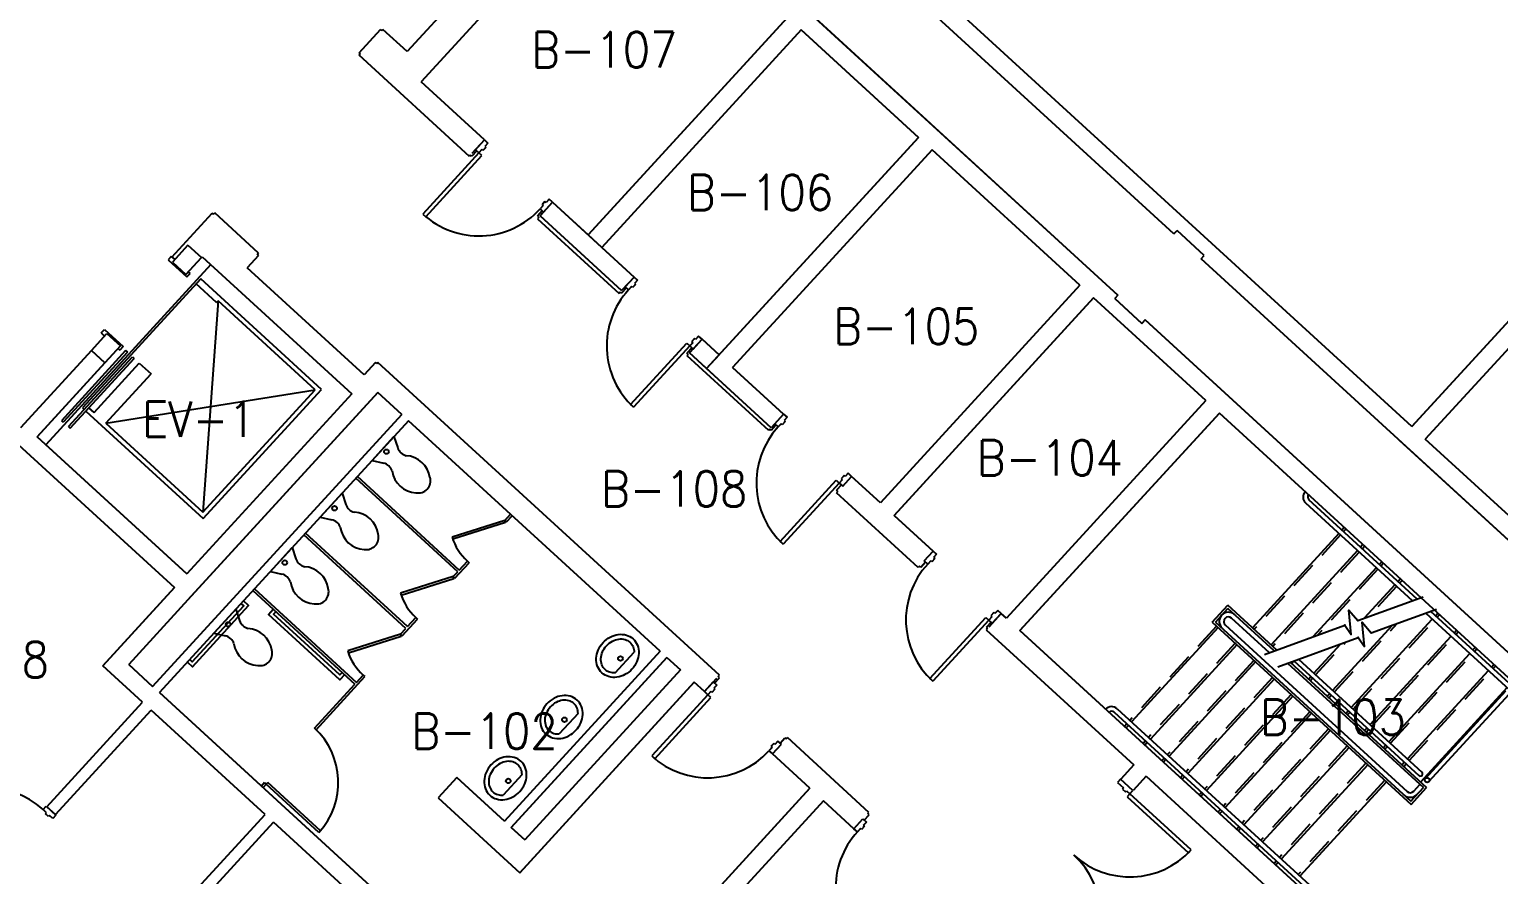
# Model space of a CAD drawing. Header units: inches. Extents: x -2 to 15026, y -1056 to 7065.
# Drawn here: x 2011 to 2648, y 1132 to 1499 of the extents above; entities that cross this region are included whole.
import ezdxf
from ezdxf.enums import TextEntityAlignment as Align

# ---------------------------------------------------------------- set-up
doc = ezdxf.new("R2010")
doc.units = ezdxf.units.IN
doc.header["$LTSCALE"] = 48
doc.header["$MEASUREMENT"] = 0
doc.linetypes.add('HIDDEN', pattern=[0.375, 0.25, -0.125])
doc.layers.get('0').update_dxf_attribs({"linetype": 'CONTINUOUS'})
for name, color, linetype in [('A-DOOR', 5, 'CONTINUOUS'), ('A-FLOR-STRS', 4, 'CONTINUOUS'), ('A-FURN', 6, 'CONTINUOUS'), ('A-WALL', 7, 'CONTINUOUS'), ('SP-RMNO', 7, 'CONTINUOUS'), ('SP-ROOM', 7, 'CONTINUOUS'), ('SP-ROOMF', 7, 'CONTINUOUS')]:
    doc.layers.add(name, color=color, linetype=linetype)
doc.styles.add('ROMANS', font='ROMANS', dxfattribs={"width": 0.78})

# ---------------------------------------------------------------- blocks, each defined once
blk = doc.blocks.new('BRKSYM0')
at = {"layer": 'A-FLOR-STRS', "color": 3, "linetype": 'Continuous'}
blk.add_lwpolyline([(0, 0), (0.04825, -0.192625), (0.16275, 0.235), (0.247125, 0)], dxfattribs=at)
for p in [(0, 0), (0.247125, 0)]:
    blk.add_point(p, dxfattribs=at)
blk = doc.blocks.new('BRKSYM1')
at = {"layer": 'A-FLOR-STRS', "color": 3, "linetype": 'Continuous'}
blk.add_lwpolyline([(0, 0), (0.04825, -0.192625), (0.16275, 0.235), (0.247125, 0)], dxfattribs=at)
for p in [(0, 0), (0.247125, 0)]:
    blk.add_point(p, dxfattribs=at)
blk = doc.blocks.new('FMGRM1')
at = {"style": 'ROMANS', "width": 0.9}
for tag, p in [('DATA1', (0, -0.2836)), ('DATA2', (0, -0.443)), ('DATA3', (0, -0.6024)), ('DATA4', (0, -0.7618)), ('DATA5', (0, -0.9213))]:
    blk.add_attdef(tag, text='', height=0.1172, dxfattribs=at).set_placement(p, align=Align.CENTER)
at = {"layer": 'SP-RMNO', "style": 'ROMANS', "width": 0.9}
blk.add_attdef('RMNUMB', text='', height=0.16, dxfattribs=at).set_placement((0, 0), align=Align.MIDDLE)

msp = doc.modelspace()

# ---------------------------------------------------------------- linework, layer by layer
at = {"layer": 'A-DOOR', "linetype": 'Continuous'}
for p, q in [((2204.73, 1446.88), (2208.62, 1451.12)), ((2206.21, 1445.53), (2204.73, 1446.88)), ((2207.52, 1446.96), (2206.21, 1445.53)), ((2207.98, 1446.54), (2207.52, 1446.96)), ((2209.24, 1447.92), (2207.98, 1446.54)), ((2208.62, 1451.12), (2210.09, 1449.77)), ((2210.09, 1449.77), (2208.78, 1448.34)), ((2208.78, 1448.34), (2209.24, 1447.92)), ((2206.21, 1445.53), (2181.89, 1418.99)), ((2183.18, 1417.81), (2207.5, 1444.35)), ((2207.5, 1444.35), (2206.21, 1445.53)), ((2234.06, 1422.64), (2232.75, 1421.21)), ((2232.75, 1421.21), (2234.22, 1419.86)), ((2234.86, 1424.44), (2233.6, 1423.06)), ((2233.6, 1423.06), (2234.06, 1422.64)), ((2234.22, 1419.86), (2238.11, 1424.1)), ((2235.33, 1424.02), (2234.86, 1424.44)), ((2236.63, 1425.45), (2235.33, 1424.02)), ((2238.11, 1424.1), (2236.63, 1425.45)), ((2181.89, 1418.99), (2183.18, 1417.81)), ((2080.02, 1405.52), (2073.27, 1398.15)), ((2089.95, 1397.1), (2018.33, 1318.95)), ((2072.81, 1400.6), (2071.46, 1399.13)), ((2071.46, 1399.13), (2079.57, 1391.7)), ((2072.81, 1400.6), (2074.28, 1399.25)), ((2073.27, 1398.15), (2079.17, 1392.74)), ((2079.17, 1392.74), (2085.92, 1400.11)), ((2079.57, 1391.7), (2080.92, 1393.17)), ((2080.18, 1393.85), (2080.92, 1393.17)), ((2269.61, 1387.43), (2273.5, 1391.67)), ((2273.5, 1391.67), (2274.97, 1390.32)), ((2274.97, 1390.32), (2273.66, 1388.89)), ((2271.09, 1386.08), (2269.61, 1387.43)), ((2272.4, 1387.51), (2271.09, 1386.08)), ((2272.86, 1387.09), (2272.4, 1387.51)), ((2274.12, 1388.47), (2272.86, 1387.09)), ((2273.66, 1388.89), (2274.12, 1388.47)), ((2038.14, 1359.81), (2044.89, 1367.18)), ((2042.4, 1367.42), (2043.76, 1368.9)), ((2042.4, 1367.42), (2043.88, 1366.07)), ((2043.76, 1368.9), (2051.87, 1361.47)), ((2044.89, 1367.18), (2050.79, 1361.77)), ((2299.74, 1364.99), (2298.48, 1363.61)), ((2299.1, 1360.41), (2302.99, 1364.65)), ((2300.21, 1364.57), (2299.74, 1364.99)), ((2301.51, 1366), (2300.21, 1364.57)), ((2302.99, 1364.65), (2301.51, 1366)), ((2053, 1359.75), (2025.14, 1329.34)), ((2053.74, 1359.07), (2025.88, 1328.66)), ((2050.79, 1361.77), (2044.04, 1354.4)), ((2049.78, 1360.67), (2050.51, 1359.99)), ((2051.87, 1361.47), (2050.51, 1359.99)), ((2053, 1359.75), (2053.74, 1359.07)), ((2272.02, 1336.4), (2296.34, 1362.94)), ((2297.63, 1361.76), (2273.31, 1335.22)), ((2296.34, 1362.94), (2297.63, 1361.76)), ((2298.94, 1363.19), (2297.63, 1361.76)), ((2297.63, 1361.76), (2299.1, 1360.41)), ((2298.48, 1363.61), (2298.94, 1363.19)), ((2273.31, 1335.22), (2272.02, 1336.4)), ((2334.49, 1327.98), (2338.38, 1332.22)), ((2338.38, 1332.22), (2339.85, 1330.87)), ((2025.14, 1329.34), (2025.88, 1328.66)), ((2335.97, 1326.63), (2334.49, 1327.98)), ((2337.28, 1328.06), (2335.97, 1326.63)), ((2337.74, 1327.63), (2337.28, 1328.06)), ((2339, 1329.02), (2337.74, 1327.63)), ((2339.85, 1330.87), (2338.54, 1329.44)), ((2338.54, 1329.44), (2339, 1329.02)), ((2366.4, 1306.55), (2365.09, 1305.12)), ((2367.87, 1305.19), (2366.4, 1306.55)), ((2336.9, 1276.95), (2361.22, 1303.49)), ((2362.51, 1302.31), (2338.19, 1275.76)), ((2361.22, 1303.49), (2362.51, 1302.31)), ((2363.82, 1303.73), (2362.51, 1302.31)), ((2362.51, 1302.31), (2363.99, 1300.96)), ((2364.63, 1305.54), (2363.36, 1304.16)), ((2363.36, 1304.16), (2363.82, 1303.73)), ((2363.99, 1300.96), (2367.87, 1305.19)), ((2365.09, 1305.12), (2364.63, 1305.54)), ((2217.45, 1286.1), (2194.56, 1278.88)), ((2217.75, 1285.15), (2194.86, 1277.93)), ((2217.75, 1285.15), (2217.45, 1286.1)), ((2338.19, 1275.76), (2336.9, 1276.95)), ((2399.37, 1268.53), (2403.26, 1272.77)), ((2400.85, 1267.18), (2399.37, 1268.53)), ((2402.16, 1268.6), (2400.85, 1267.18)), ((2402.62, 1268.18), (2402.16, 1268.6)), ((2403.89, 1269.56), (2402.62, 1268.18)), ((2403.26, 1272.77), (2404.73, 1271.42)), ((2404.73, 1271.42), (2403.42, 1269.99)), ((2403.42, 1269.99), (2403.89, 1269.56)), ((2195.09, 1261.7), (2172.2, 1254.48)), ((2195.39, 1260.74), (2195.09, 1261.7)), ((2195.39, 1260.74), (2172.5, 1253.52)), ((2401.78, 1217.49), (2426.1, 1244.04)), ((2427.39, 1242.85), (2403.07, 1216.31)), ((2426.1, 1244.04), (2427.39, 1242.85)), ((2428.7, 1244.28), (2427.39, 1242.85)), ((2427.39, 1242.85), (2428.87, 1241.5)), ((2429.51, 1246.09), (2428.24, 1244.7)), ((2428.24, 1244.7), (2428.7, 1244.28)), ((2428.87, 1241.5), (2432.75, 1245.74)), ((2429.97, 1245.67), (2429.51, 1246.09)), ((2431.28, 1247.09), (2429.97, 1245.67)), ((2432.75, 1245.74), (2431.28, 1247.09)), ((2172.19, 1236.7), (2149.3, 1229.48)), ((2172.49, 1235.75), (2172.19, 1236.7)), ((2172.49, 1235.75), (2149.6, 1228.53)), ((2403.07, 1216.31), (2401.78, 1217.49)), ((2304, 1211.81), (2307.88, 1216.05)), ((2305.47, 1210.46), (2304, 1211.81)), ((2306.78, 1211.89), (2305.47, 1210.46)), ((2307.24, 1211.47), (2306.78, 1211.89)), ((2308.51, 1212.85), (2307.24, 1211.47)), ((2307.88, 1216.05), (2309.36, 1214.7)), ((2309.36, 1214.7), (2308.05, 1213.27)), ((2308.05, 1213.27), (2308.51, 1212.85)), ((2305.47, 1210.46), (2281.15, 1183.92)), ((2282.44, 1182.73), (2306.76, 1209.28)), ((2306.76, 1209.28), (2305.47, 1210.46)), ((2333.33, 1187.57), (2332.02, 1186.14)), ((2332.02, 1186.14), (2333.49, 1184.79)), ((2334.13, 1189.37), (2332.86, 1187.99)), ((2332.86, 1187.99), (2333.33, 1187.57)), ((2333.49, 1184.79), (2337.38, 1189.03)), ((2334.59, 1188.95), (2334.13, 1189.37)), ((2335.9, 1190.38), (2334.59, 1188.95)), ((2337.38, 1189.03), (2335.9, 1190.38)), ((2281.15, 1183.92), (2282.44, 1182.73)), ((2484.54, 1173.83), (2483.19, 1172.36)), ((2489.89, 1168.93), (2484.54, 1173.83)), ((2113.98, 1171.71), (2114.66, 1172.45)), ((2136.84, 1150.77), (2113.98, 1171.71)), ((2137.51, 1151.51), (2114.66, 1172.45)), ((2483.19, 1172.36), (2485.73, 1170.03)), ((2485.73, 1170.03), (2485.31, 1169.57)), ((2485.31, 1169.57), (2486.69, 1168.31)), ((2486.69, 1168.31), (2487.11, 1168.77)), ((2487.11, 1168.77), (2488.54, 1167.46)), ((2488.54, 1167.46), (2487.36, 1166.17)), ((2487.36, 1166.17), (2513.9, 1141.84)), ((2488.54, 1167.46), (2489.89, 1168.93)), ((2515.08, 1143.13), (2488.54, 1167.46)), ((2017.2, 1160.63), (2018.55, 1162.1)), ((2018.62, 1159.32), (2017.2, 1160.63)), ((2018.55, 1162.1), (2022.79, 1158.22)), ((2018.2, 1158.86), (2018.62, 1159.32)), ((2019.58, 1157.59), (2018.2, 1158.86)), ((2020.01, 1158.05), (2019.58, 1157.59)), ((2021.43, 1156.74), (2020.01, 1158.05)), ((2022.79, 1158.22), (2021.43, 1156.74)), ((2368.88, 1152.36), (2372.77, 1156.6)), ((2373.39, 1153.4), (2372.12, 1152.01)), ((2372.77, 1156.6), (2374.24, 1155.25)), ((2374.24, 1155.25), (2372.93, 1153.82)), ((2372.93, 1153.82), (2373.39, 1153.4)), ((2370.36, 1151.01), (2368.88, 1152.36)), ((2371.66, 1152.44), (2370.36, 1151.01)), ((2372.12, 1152.01), (2371.66, 1152.44)), ((2513.9, 1141.84), (2515.08, 1143.13))]:
    msp.add_line(p, q, dxfattribs=at)
for centre, radius, start, end in [((2217.45, 1286.1), 24, 197.5, 227.5), ((2195.09, 1261.7), 24, 197.5, 227.5), ((2172.19, 1236.7), 24, 197.5, 227.5), ((2113.25, 1172.39), 32, 317.5, 47.49634), ((2488.54, 1167.46), 36, 227.50001, 317.50001), ((2439.9, 1114.4), 36, 317.5, 47.49999)]:
    msp.add_arc(centre, radius, start, end, dxfattribs=at)
for centre, major_axis, start_param, end_param in [((2206.21, 1445.53), (-25.46, 25.46), 1.614429, 3.185226), ((2297.63, 1361.76), (-25.46, 25.46), 0.043633, 1.61443), ((2362.51, 1302.31), (25.46, 25.46), 1.61443, 3.185226), ((2427.39, 1242.85), (25.46, 25.46), 1.61443, 3.185226), ((2305.47, 1210.46), (25.46, 25.46), 3.185226, 4.756022), ((1992.87, 1134.08), (-25.46, 25.46), -1.527163, 0.043633), ((2396.9, 1126.69), (-25.46, 25.46), 0.043633, 1.61443)]:
    msp.add_ellipse(centre, major_axis=major_axis, ratio=1, start_param=start_param, end_param=end_param, dxfattribs=at)
at = {"layer": 'A-FLOR-STRS', "linetype": 'Continuous'}
for p, q in [((2611.07, 1251.21), (2564.78, 1293.62)), ((2613.19, 1251.98), (2566.14, 1295.09)), ((2581.53, 1283.03), (2580.51, 1281.92)), ((2579.16, 1280.45), (2541.67, 1239.53)), ((2589.64, 1275.6), (2588.62, 1274.49)), ((2587.27, 1273.01), (2549.78, 1232.1)), ((2597.75, 1268.16), (2596.73, 1267.06)), ((2595.38, 1265.58), (2567.85, 1235.54)), ((2603.49, 1258.15), (2590.2, 1243.64)), ((2605.86, 1260.73), (2604.84, 1259.63)), ((2524.22, 1241.95), (2530.98, 1249.32)), ((2552.21, 1229.87), (2530.98, 1249.32)), ((2587.37, 1242.62), (2615.75, 1252.91)), ((2525.63, 1242.01), (2531.04, 1247.91)), ((2551.15, 1229.48), (2531.04, 1247.91)), ((2549.03, 1228.71), (2532.63, 1243.73)), ((2584.58, 1204.95), (2619.71, 1243.29)), ((2593.16, 1237.31), (2621.55, 1247.6)), ((2616.86, 1245.9), (2658.42, 1207.82)), ((2618.98, 1246.67), (2659.77, 1209.29)), ((2621.06, 1244.76), (2622.08, 1245.87)), ((2526.8, 1239.59), (2489.3, 1198.67)), ((2524.22, 1241.95), (2610.48, 1162.91)), ((2525.63, 1242.01), (2610.42, 1164.32)), ((2529.93, 1240.78), (2608.82, 1168.5)), ((2546.85, 1227.92), (2581.8, 1240.6)), ((2576.47, 1212.38), (2602.37, 1240.65)), ((2629.17, 1237.33), (2630.19, 1238.44)), ((2534.91, 1232.15), (2497.41, 1191.24)), ((2552.65, 1222.61), (2587.59, 1235.29)), ((2568.36, 1219.81), (2580.03, 1232.54)), ((2592.69, 1197.52), (2627.82, 1235.86)), ((2637.28, 1229.9), (2638.3, 1231.01)), ((2543.02, 1224.72), (2505.52, 1183.8)), ((2556.94, 1224.17), (2615.82, 1170.22)), ((2558, 1224.56), (2617.24, 1170.28)), ((2559.59, 1225.13), (2613.83, 1175.44)), ((2561.71, 1225.9), (2615.18, 1176.91)), ((2600.8, 1190.09), (2635.93, 1228.43)), ((2645.39, 1222.47), (2646.41, 1223.57)), ((2551.13, 1217.29), (2513.63, 1176.37)), ((2566, 1217.23), (2567.01, 1218.34)), ((2608.91, 1182.66), (2644.04, 1220.99)), ((2574.11, 1209.8), (2575.12, 1210.91)), ((2614.66, 1172.64), (2652.15, 1213.56)), ((2616.71, 1174.15), (2651.53, 1212.15)), ((2618.19, 1172.8), (2653.01, 1210.79)), ((2483.04, 1204.41), (2576.67, 1118.61)), ((2559.24, 1209.86), (2521.74, 1168.94)), ((2481.69, 1202.94), (2575.32, 1117.14)), ((2567.35, 1202.43), (2529.85, 1161.51)), ((2582.22, 1202.37), (2583.23, 1203.48)), ((2487.95, 1197.19), (2486.94, 1196.09)), ((2575.46, 1195), (2537.96, 1154.08)), ((2590.33, 1194.94), (2591.34, 1196.04)), ((2496.06, 1189.76), (2495.05, 1188.66)), ((2583.57, 1187.57), (2546.07, 1146.65)), ((2598.44, 1187.51), (2599.45, 1188.61)), ((2504.17, 1182.33), (2503.16, 1181.22)), ((2591.68, 1180.13), (2554.18, 1139.22)), ((2606.55, 1180.08), (2607.56, 1181.18)), ((2512.28, 1174.9), (2511.27, 1173.79)), ((2599.79, 1172.7), (2562.3, 1131.78)), ((2520.39, 1167.47), (2519.38, 1166.36)), ((2610.42, 1164.32), (2615.82, 1170.22)), ((2610.48, 1162.91), (2617.24, 1170.28)), ((2611.65, 1168.62), (2614.35, 1171.57)), ((2615.15, 1169.48), (2615.82, 1170.22)), ((2528.5, 1160.04), (2527.49, 1158.93)), ((2536.61, 1152.6), (2535.6, 1151.5)), ((2544.72, 1145.17), (2543.71, 1144.07)), ((2552.83, 1137.74), (2551.82, 1136.63))]:
    msp.add_line(p, q, dxfattribs=at)
at = {"layer": 'A-FLOR-STRS', "linetype": 'HIDDEN'}
for p, q in [((2582.26, 1282.35), (2581.25, 1281.25)), ((2579.9, 1279.77), (2542.4, 1238.85)), ((2590.37, 1274.92), (2589.36, 1273.81)), ((2588.01, 1272.34), (2550.51, 1231.42)), ((2596.12, 1264.91), (2569.88, 1236.27)), ((2598.48, 1267.49), (2597.47, 1266.38)), ((2604.23, 1257.48), (2592.23, 1244.38)), ((2606.59, 1260.06), (2605.58, 1258.95)), ((2585.32, 1204.27), (2620.45, 1242.61)), ((2621.8, 1244.09), (2622.81, 1245.19)), ((2526.06, 1240.26), (2488.57, 1199.34)), ((2577.21, 1211.71), (2604.4, 1241.39)), ((2629.91, 1236.66), (2630.92, 1237.76)), ((2534.17, 1232.83), (2496.68, 1191.91)), ((2569.1, 1219.14), (2582.06, 1233.28)), ((2593.43, 1196.84), (2628.56, 1235.18)), ((2638.02, 1229.22), (2639.03, 1230.33)), ((2542.28, 1225.4), (2504.79, 1184.48)), ((2558.62, 1223.99), (2559.71, 1225.18)), ((2601.54, 1189.41), (2636.67, 1227.75)), ((2550.39, 1217.97), (2512.9, 1177.05)), ((2566.73, 1216.56), (2567.75, 1217.66)), ((2609.65, 1181.98), (2644.78, 1220.32)), ((2646.13, 1221.79), (2647.14, 1222.9)), ((2558.5, 1210.54), (2521.01, 1169.62)), ((2574.84, 1209.13), (2575.86, 1210.23)), ((2566.61, 1203.1), (2529.12, 1162.19)), ((2582.95, 1201.69), (2583.97, 1202.8)), ((2487.22, 1197.87), (2486.2, 1196.76)), ((2574.72, 1195.67), (2537.23, 1154.75)), ((2591.06, 1194.26), (2592.08, 1195.37)), ((2495.33, 1190.44), (2494.31, 1189.33)), ((2582.83, 1188.24), (2545.34, 1147.32)), ((2599.17, 1186.83), (2600.19, 1187.94)), ((2503.44, 1183.01), (2502.42, 1181.9)), ((2590.94, 1180.81), (2553.45, 1139.89)), ((2607.28, 1179.4), (2608.3, 1180.51)), ((2511.55, 1175.57), (2510.53, 1174.47)), ((2599.05, 1173.38), (2561.56, 1132.46)), ((2519.66, 1168.14), (2518.64, 1167.04)), ((2527.77, 1160.71), (2526.75, 1159.6)), ((2535.88, 1153.28), (2534.86, 1152.17)), ((2543.99, 1145.85), (2542.97, 1144.74)), ((2552.1, 1138.42), (2551.08, 1137.31))]:
    msp.add_line(p, q, dxfattribs=at)
at = {"layer": 'A-FLOR-STRS', "linetype": 'Continuous'}
msp.add_circle((2617.45, 1173.47), 1, dxfattribs=at)
for centre, radius, start, end in [((2567.15, 1296.2), 3.5, 137.5, 227.50146), ((2567.15, 1296.2), 1.5, 137.5, 227.50225), ((2531.28, 1242.26), 4, 47.5, 227.5), ((2531.28, 1242.26), 2, 47.5, 227.5), ((2480.67, 1201.83), 3.5, 47.49906, 137.5), ((2480.67, 1201.83), 1.5, 47.49801, 137.5), ((2614.5, 1176.18), 1, 227.49698, 47.50306), ((2610.17, 1169.97), 4, 227.5, 317.50314), ((2610.17, 1169.97), 2, 227.5, 317.5)]:
    msp.add_arc(centre, radius, start, end, dxfattribs=at)
at = {"layer": 'A-FURN', "linetype": 'Continuous'}
for p, q in [((2159.91, 1312.11), (2169.36, 1322.43)), ((2169.36, 1322.43), (2170.99, 1317.55)), ((2159.91, 1312.11), (2164.91, 1310.91)), ((2137.41, 1287.56), (2146.87, 1297.88)), ((2146.87, 1297.88), (2148.49, 1293)), ((2137.41, 1287.56), (2142.41, 1286.36)), ((2115.79, 1263.97), (2125.25, 1274.29)), ((2125.25, 1274.29), (2126.88, 1269.4)), ((2115.79, 1263.97), (2120.8, 1262.77)), ((2100.72, 1247.53), (2091.27, 1237.2)), ((2100.72, 1247.53), (2102.35, 1242.64)), ((2091.27, 1237.2), (2096.27, 1236.01)), ((2265.36, 1220.01), (2273.55, 1228.95)), ((2249.22, 1202.4), (2241.04, 1193.47)), ((2224.9, 1175.86), (2216.72, 1166.93))]:
    msp.add_line(p, q, dxfattribs=at)
for points in [[(2079.78, 1224.67), (2081.99, 1222.64), (2106.31, 1249.18), (2104.1, 1251.21)], [(2080.79, 1225.77), (2081.9, 1224.76), (2104.19, 1249.09), (2103.09, 1250.11)], [(2147.97, 1219.15), (2145.94, 1216.94), (2114.97, 1245.31), (2117, 1247.53)], [(2146.86, 1220.17), (2145.85, 1219.06), (2117.09, 1245.41), (2118.11, 1246.51)]]:
    msp.add_lwpolyline(points, dxfattribs=at)
for points in [[(2259.57, 1219.97, -0.115836), (2257.7, 1222.72, -0.104065), (2257.12, 1226.28, -0.09084), (2257.94, 1229.82, -0.083285), (2260.06, 1233.08, -0.083285), (2263.13, 1235.48, -0.09084), (2266.58, 1236.61, -0.104065), (2270.18, 1236.34, -0.115836), (2273.08, 1234.71, -0.115836), (2274.96, 1231.96, -0.104065), (2275.54, 1228.4, -0.09084), (2274.72, 1224.87, -0.083285), (2272.6, 1221.6, -0.083285), (2269.53, 1219.2, -0.09084), (2266.07, 1218.08, -0.104065), (2262.48, 1218.34, -0.115836), (2259.57, 1219.97)], [(2260.92, 1221.44, -0.115836), (2259.56, 1223.44, -0.104065), (2259.12, 1226.19, -0.09084), (2259.78, 1229.02, -0.083285), (2261.54, 1231.73, -0.083285), (2264.08, 1233.72, -0.09084), (2266.85, 1234.63, -0.104065), (2269.62, 1234.42, -0.115836), (2271.73, 1233.24, -0.115836), (2273.1, 1231.24, -0.087296), (2273.55, 1228.95)], [(2265.36, 1220.01, -0.087296), (2263.03, 1220.26, -0.115836), (2260.92, 1221.44)], [(2248.76, 1208.17, 0.115836), (2245.86, 1209.8, 0.104065), (2242.26, 1210.07, 0.09084), (2238.81, 1208.94, 0.083285), (2235.74, 1206.54, 0.083285), (2233.62, 1203.28, 0.09084), (2232.8, 1199.74, 0.104065), (2233.37, 1196.18, 0.115836), (2235.25, 1193.43, 0.115836), (2238.16, 1191.8, 0.104065), (2241.75, 1191.53, 0.09084), (2245.2, 1192.66, 0.083285), (2248.27, 1195.06, 0.083285), (2250.39, 1198.32, 0.09084), (2251.22, 1201.86, 0.104065), (2250.64, 1205.42, 0.115836), (2248.76, 1208.17)], [(2247.41, 1206.7, 0.115836), (2245.3, 1207.88, 0.104065), (2242.53, 1208.08, 0.09084), (2239.76, 1207.18, 0.083285), (2237.21, 1205.19, 0.083285), (2235.46, 1202.48, 0.09084), (2234.8, 1199.64, 0.104065), (2235.24, 1196.9, 0.115836), (2236.6, 1194.9, 0.115836), (2238.71, 1193.72, 0.087296), (2241.04, 1193.47)], [(2249.22, 1202.4, 0.087296), (2248.77, 1204.7, 0.115836), (2247.41, 1206.7)], [(2224.44, 1181.63, 0.115836), (2221.54, 1183.26, 0.104065), (2217.94, 1183.52, 0.09084), (2214.49, 1182.4, 0.083285), (2211.42, 1180, 0.083285), (2209.3, 1176.73, 0.09084), (2208.48, 1173.2, 0.104065), (2209.05, 1169.64, 0.115836), (2210.93, 1166.88, 0.115836), (2213.84, 1165.25, 0.104065), (2217.43, 1164.99, 0.09084), (2220.88, 1166.12, 0.083285), (2223.95, 1168.51, 0.083285), (2226.07, 1171.78, 0.09084), (2226.89, 1175.32, 0.104065), (2226.32, 1178.88, 0.115836), (2224.44, 1181.63)], [(2223.09, 1180.16, 0.115836), (2220.98, 1181.34, 0.104065), (2218.21, 1181.54, 0.09084), (2215.44, 1180.64, 0.083285), (2212.89, 1178.65, 0.083285), (2211.13, 1175.94, 0.09084), (2210.48, 1173.1, 0.104065), (2210.92, 1170.36, 0.115836), (2212.28, 1168.36, 0.115836), (2214.39, 1167.18, 0.087296), (2216.72, 1166.93)], [(2224.9, 1175.86, 0.087296), (2224.45, 1178.16, 0.115836), (2223.09, 1180.16)]]:
    msp.add_lwpolyline(points, format="xyb", dxfattribs=at)
for centre in [(2166.11, 1315.92), (2143.61, 1291.37), (2121.99, 1267.78), (2097.47, 1241.01), (2267.6, 1226.18), (2243.28, 1199.63), (2218.96, 1173.09)]:
    msp.add_circle(centre, 1, dxfattribs=at)
for centre, radius, start, end in [((2175.88, 1319.18), 5.15, 198.4454, 256.5546), ((2174.06, 1303.14), 11.05, 8.19235, 86.80765), ((2163.71, 1305.91), 5.15, 18.4454, 76.5546), ((2179.54, 1309.11), 11.05, 188.19235, 266.80765), ((2179.9, 1303.29), 5.3, 259.39079, 15.60921), ((2153.38, 1294.63), 5.15, 198.4454, 256.5546), ((2151.57, 1278.59), 11.05, 8.19235, 86.80765), ((2141.22, 1281.36), 5.15, 18.4454, 76.5546), ((2157.04, 1284.56), 11.05, 188.19235, 266.80765), ((2157.4, 1278.74), 5.3, 259.39079, 15.60921), ((2131.76, 1271.03), 5.15, 198.4454, 256.5546), ((2119.6, 1257.76), 5.15, 18.4454, 76.5546), ((2129.95, 1254.99), 11.05, 8.19235, 86.80765), ((2135.42, 1260.97), 11.05, 188.19235, 266.80765), ((2135.78, 1255.14), 5.3, 259.39079, 15.60921), ((2107.24, 1244.27), 5.15, 198.4454, 256.5546), ((2105.42, 1228.23), 11.05, 8.19235, 86.80765), ((2095.07, 1231), 5.15, 18.4454, 76.5546), ((2110.9, 1234.2), 11.05, 188.19235, 266.80765), ((2111.26, 1228.38), 5.3, 259.39079, 15.60921)]:
    msp.add_arc(centre, radius, start, end, dxfattribs=at)
at = {"layer": 'A-WALL', "linetype": 'Continuous'}
for p, q in [((2483.34, 1383.85), (2254.79, 1593.28)), ((2402.24, 1458.16), (2254.79, 1593.28)), ((2507.66, 1410.39), (2302.7, 1598.2)), ((2610.76, 1326.77), (2314, 1598.69)), ((2258.02, 1579.97), (2175.09, 1489.47)), ((2267.63, 1570.66), (2181.15, 1476.29)), ((2340.07, 1504.28), (2253.59, 1409.91)), ((2253.59, 1409.91), (2340.07, 1504.28)), ((2154.24, 1488.91), (2163.53, 1499.05)), ((2164.08, 1498.55), (2163.53, 1499.05)), ((2164.08, 1498.55), (2164.59, 1499.1)), ((2175.09, 1489.47), (2164.59, 1499.1)), ((2345.97, 1498.88), (2259.49, 1404.51)), ((2345.97, 1498.88), (2259.49, 1404.51)), ((2396.84, 1452.26), (2345.97, 1498.88)), ((2345.97, 1498.88), (2396.84, 1452.26)), ((2154.79, 1488.41), (2154.24, 1488.91)), ((2154.28, 1487.85), (2154.79, 1488.41)), ((2202.12, 1444.03), (2154.28, 1487.85)), ((2208.62, 1451.12), (2181.15, 1476.29)), ((2402.24, 1458.16), (2483.34, 1383.85)), ((2208.62, 1451.12), (2203.21, 1445.22)), ((2208.62, 1451.12), (2203.21, 1445.22)), ((2396.84, 1452.26), (2304.96, 1351.99)), ((2304.96, 1351.99), (2396.84, 1452.26)), ((2402.74, 1446.86), (2316.26, 1352.49)), ((2402.74, 1446.86), (2316.26, 1352.49)), ((2466.88, 1388.08), (2402.74, 1446.86)), ((2466.88, 1388.08), (2402.74, 1446.86)), ((2202.62, 1444.58), (2202.12, 1444.03)), ((2203.17, 1444.07), (2202.62, 1444.58)), ((2205.29, 1446.38), (2203.17, 1444.07)), ((2238.13, 1424.08), (2232.72, 1418.18)), ((2232.72, 1418.18), (2238.13, 1424.08)), ((2238.13, 1424.08), (2253.59, 1409.91)), ((2238.13, 1424.08), (2273.5, 1391.67)), ((2073.08, 1400.35), (2090.56, 1419.43)), ((2091.12, 1418.92), (2090.56, 1419.43)), ((2091.12, 1418.92), (2091.62, 1419.47)), ((2091.17, 1417.68), (2091.17, 1417.68)), ((2110.61, 1402.08), (2091.62, 1419.47)), ((2233.69, 1420.35), (2231.58, 1418.04)), ((2231.58, 1418.04), (2232.13, 1417.54)), ((2232.13, 1417.54), (2231.63, 1416.98)), ((2231.63, 1416.98), (2267, 1384.57)), ((2232.72, 1418.18), (2268.09, 1385.77)), ((2268.09, 1385.77), (2232.72, 1418.18)), ((2259.49, 1404.51), (2253.59, 1409.91)), ((2507.66, 1410.39), (2509.02, 1411.86)), ((2520.81, 1401.05), (2509.02, 1411.86)), ((2686.76, 1409.71), (2610.76, 1326.77)), ((2610.76, 1326.77), (2686.76, 1409.71)), ((2080.02, 1405.52), (2085.92, 1400.11)), ((2080.02, 1405.52), (2085.92, 1400.11)), ((2110.61, 1402.08), (2110.1, 1401.52)), ((2259.49, 1404.51), (2273.5, 1391.67)), ((2085.92, 1400.11), (2086.26, 1400.48)), ((2085.92, 1400.11), (2086.26, 1400.48)), ((2086.26, 1400.48), (2151.14, 1341.03)), ((2086.26, 1400.48), (2151.14, 1341.03)), ((2110.65, 1401.02), (2105.76, 1395.67)), ((2156.44, 1349.22), (2105.76, 1395.67)), ((2110.65, 1401.02), (2110.1, 1401.52)), ((2519.46, 1399.58), (2520.81, 1401.05)), ((2737.69, 1199.6), (2519.46, 1399.58)), ((2685.57, 1396.57), (2616.66, 1321.37)), ((2685.57, 1396.57), (2616.66, 1321.37)), ((2085.62, 1390.9), (2034.27, 1334.87)), ((2137.96, 1342.93), (2085.62, 1390.9)), ((2273.5, 1391.67), (2268.09, 1385.77)), ((2273.5, 1391.67), (2268.09, 1385.77)), ((2274.05, 1391.16), (2274.05, 1391.16)), ((2274.7, 1390.57), (2274.7, 1390.57)), ((2092.44, 1380.58), (2083.59, 1388.69)), ((2267.5, 1385.13), (2267, 1384.57)), ((2267.5, 1385.13), (2268.05, 1384.62)), ((2270.17, 1386.92), (2268.05, 1384.62)), ((2466.88, 1388.08), (2380.4, 1293.71)), ((2466.88, 1388.08), (2380.4, 1293.71)), ((2483.34, 1383.85), (2481.99, 1382.37)), ((2483.34, 1383.85), (2481.99, 1382.37)), ((2093.11, 1381.32), (2086.49, 1289.72)), ((2092.44, 1380.58), (2093.11, 1381.32)), ((2135.14, 1342.81), (2093.11, 1381.32)), ((2472.78, 1382.68), (2386.3, 1288.3)), ((2386.3, 1288.3), (2472.78, 1382.68)), ((2521.44, 1338.09), (2472.78, 1382.68)), ((2521.44, 1338.09), (2472.78, 1382.68)), ((2493.79, 1371.56), (2481.99, 1382.37)), ((2481.99, 1382.37), (2493.79, 1371.56)), ((2495.14, 1373.04), (2493.79, 1371.56)), ((2493.79, 1371.56), (2495.14, 1373.04)), ((2713.37, 1173.06), (2495.14, 1373.04)), ((2495.14, 1373.04), (2713.37, 1173.06)), ((2302.99, 1364.65), (2297.58, 1358.75)), ((2297.58, 1358.75), (2302.99, 1364.65)), ((2301.79, 1365.74), (2301.79, 1365.74)), ((2302.44, 1365.15), (2302.44, 1365.15)), ((2310.36, 1357.89), (2302.99, 1364.65)), ((2302.99, 1364.65), (2310.36, 1357.89)), ((2038.14, 1359.81), (2007.4, 1326.26)), ((2038.14, 1359.81), (2007.4, 1326.26)), ((2038.14, 1359.81), (2044.04, 1354.4)), ((2044.04, 1354.4), (2038.14, 1359.81)), ((2298.55, 1360.91), (2296.44, 1358.61)), ((2296.99, 1358.1), (2296.44, 1358.61)), ((2296.99, 1358.1), (2296.49, 1357.55)), ((2331.88, 1325.12), (2296.49, 1357.55)), ((2332.97, 1326.32), (2297.58, 1358.75)), ((2304.96, 1351.99), (2297.58, 1358.75)), ((2310.36, 1357.89), (2304.96, 1351.99)), ((2044.04, 1354.4), (2014.65, 1322.33)), ((2014.65, 1322.33), (2044.04, 1354.4)), ((2028.25, 1326.82), (2055.95, 1357.05)), ((2028.99, 1326.14), (2056.69, 1356.37)), ((2039.31, 1332.96), (2058.9, 1354.34)), ((2055.95, 1357.05), (2056.69, 1356.37)), ((2058.9, 1354.34), (2064.06, 1349.61)), ((2161.34, 1354.57), (2156.44, 1349.22)), ((2161.9, 1354.06), (2161.34, 1354.57)), ((2162.4, 1354.62), (2161.9, 1354.06)), ((2310.5, 1218.91), (2162.4, 1354.62)), ((2332.97, 1326.32), (2304.96, 1351.99)), ((2338.38, 1332.22), (2316.26, 1352.49)), ((2316.26, 1352.49), (2338.38, 1332.22)), ((2044.47, 1328.23), (2064.06, 1349.61)), ((2044.47, 1328.23), (2135.14, 1342.81)), ((2151.14, 1341.03), (2079.53, 1262.88)), ((2151.14, 1341.03), (2079.53, 1262.88)), ((2162.44, 1341.52), (2080.02, 1251.58)), ((2080.02, 1251.58), (2162.44, 1341.52)), ((2086.49, 1289.72), (2135.14, 1342.81)), ((2086.62, 1286.9), (2137.96, 1342.93)), ((2172.76, 1332.07), (2162.44, 1341.52)), ((2034.27, 1334.87), (2035.01, 1334.19)), ((2035.75, 1333.51), (2086.62, 1286.9)), ((2039.31, 1332.96), (2037.1, 1334.99)), ((2172.76, 1332.07), (2064.67, 1214.1)), ((2064.67, 1214.1), (2172.76, 1332.07)), ((2338.38, 1332.22), (2332.97, 1326.32)), ((2338.38, 1332.22), (2332.97, 1326.32)), ((2521.44, 1338.09), (2434.96, 1243.72)), ((2521.44, 1338.09), (2434.96, 1243.72)), ((2527.34, 1332.68), (2440.86, 1238.31)), ((2440.86, 1238.31), (2527.34, 1332.68)), ((2521.44, 1338.09), (2521.44, 1338.09)), ((2712.39, 1163.11), (2527.34, 1332.68)), ((2712.39, 1163.11), (2527.34, 1332.68)), ((2028.25, 1326.82), (2028.99, 1326.14)), ((2044.47, 1328.23), (2086.49, 1289.72)), ((2175.71, 1329.36), (2067.62, 1211.4)), ((2175.71, 1329.36), (2067.62, 1211.4)), ((2284.83, 1229.38), (2175.71, 1329.36)), ((2332.38, 1325.67), (2331.88, 1325.12)), ((2332.94, 1325.17), (2332.38, 1325.67)), ((2335.05, 1327.47), (2332.94, 1325.17)), ((2338.93, 1331.71), (2338.93, 1331.71)), ((2004.82, 1320.49), (2074.12, 1256.98)), ((2004.82, 1320.49), (2074.12, 1256.98)), ((2014.65, 1322.33), (2079.53, 1262.88)), ((2079.53, 1262.88), (2014.65, 1322.33)), ((2605.35, 1320.87), (2737.69, 1199.6)), ((2738.68, 1209.56), (2616.66, 1321.37)), ((2197.05, 1263.83), (2152.81, 1304.37)), ((2197.72, 1264.57), (2153.49, 1305.11)), ((2363.43, 1301.46), (2361.32, 1299.16)), ((2380.4, 1293.71), (2367.87, 1305.19)), ((2380.4, 1293.71), (2367.87, 1305.19)), ((2367.87, 1305.19), (2367.87, 1305.19)), ((2361.87, 1298.65), (2361.32, 1299.16)), ((2361.87, 1298.65), (2361.37, 1298.1)), ((2396.76, 1265.67), (2361.37, 1298.1)), ((2217.45, 1286.1), (2219.95, 1288.83)), ((2218.19, 1285.42), (2220.69, 1288.15)), ((2386.3, 1288.3), (2403.26, 1272.77)), ((2403.26, 1272.77), (2386.3, 1288.3)), ((2217.45, 1286.1), (2218.19, 1285.42)), ((2174.55, 1239.28), (2130.31, 1279.82)), ((2175.23, 1240.02), (2130.99, 1280.56)), ((2197.72, 1264.57), (2201.24, 1268.4)), ((2201.24, 1268.4), (2201.97, 1267.73)), ((2195.09, 1261.7), (2197.05, 1263.83)), ((2195.09, 1261.7), (2195.83, 1261.02)), ((2195.83, 1261.02), (2201.97, 1267.73)), ((2397.26, 1266.22), (2396.76, 1265.67)), ((2397.82, 1265.72), (2397.26, 1266.22)), ((2399.93, 1268.02), (2397.82, 1265.72)), ((2074.12, 1256.98), (2043.05, 1223.07)), ((2043.05, 1223.07), (2074.12, 1256.98)), ((2108.15, 1255.64), (2152.39, 1215.1)), ((2108.83, 1256.37), (2153.07, 1215.84)), ((2080.02, 1251.58), (2054.35, 1223.56)), ((2080.02, 1251.58), (2054.35, 1223.56)), ((2172.92, 1236.03), (2179.61, 1243.33)), ((2175.23, 1240.02), (2178.87, 1244)), ((2178.87, 1244), (2179.61, 1243.33)), ((2432.75, 1245.74), (2427.35, 1239.84)), ((2434.96, 1243.72), (2432.75, 1245.74)), ((2434.96, 1243.72), (2432.75, 1245.74)), ((2172.19, 1236.7), (2174.55, 1239.28)), ((2172.19, 1236.7), (2172.92, 1236.03)), ((2428.31, 1242.01), (2426.2, 1239.71)), ((2426.2, 1239.71), (2426.75, 1239.2)), ((2426.75, 1239.2), (2426.25, 1238.65)), ((2426.25, 1238.65), (2490.21, 1180.04)), ((2440.86, 1238.31), (2577.26, 1113.33)), ((2577.26, 1113.33), (2440.86, 1238.31)), ((2064.67, 1214.1), (2054.35, 1223.56)), ((2054.35, 1223.56), (2064.67, 1214.1)), ((2284.83, 1229.38), (2217.27, 1155.65)), ((2284.83, 1229.38), (2217.27, 1155.65)), ((2287.78, 1226.67), (2220.22, 1152.95)), ((2220.22, 1152.95), (2287.78, 1226.67)), ((2284.83, 1229.38), (2284.83, 1229.38)), ((2287.78, 1226.67), (2293.68, 1221.27)), ((2060.37, 1207.19), (2043.05, 1223.07)), ((2060.37, 1207.19), (2043.05, 1223.07)), ((2135.6, 1195.3), (2156.71, 1218.33)), ((2153.07, 1215.84), (2155.97, 1219.01)), ((2155.97, 1219.01), (2156.71, 1218.33)), ((2293.68, 1221.27), (2226.12, 1147.54)), ((2293.68, 1221.27), (2226.12, 1147.54)), ((2304, 1211.81), (2309.4, 1217.71)), ((2304, 1211.81), (2309.4, 1217.71)), ((2308.44, 1215.54), (2310.55, 1217.85)), ((2310, 1218.35), (2310.5, 1218.91)), ((2310.55, 1217.85), (2310, 1218.35)), ((2232.77, 1060.07), (2067.62, 1211.4)), ((2067.62, 1211.4), (2232.77, 1060.07)), ((2134.87, 1195.98), (2152.39, 1215.1)), ((2299.58, 1215.86), (2223.91, 1133.29)), ((2223.91, 1133.29), (2299.58, 1215.86)), ((2304, 1211.81), (2299.58, 1215.86)), ((2018.82, 1161.85), (2060.37, 1207.19)), ((2022.51, 1158.47), (2064.06, 1203.81)), ((2113.46, 1158.55), (2064.06, 1203.81)), ((2113.46, 1158.55), (2064.06, 1203.81)), ((2336.82, 1189.53), (2338.93, 1191.84)), ((2338.93, 1191.84), (2339.49, 1191.33)), ((2339.49, 1191.33), (2339.99, 1191.88)), ((2375.38, 1159.45), (2339.99, 1191.88)), ((2349.71, 1169.92), (2333.49, 1184.79)), ((2349.71, 1169.92), (2333.49, 1184.79)), ((2490.21, 1180.04), (2484.55, 1173.87)), ((2196.63, 1174.56), (2188.52, 1165.72)), ((2196.63, 1174.56), (2188.52, 1165.72)), ((2196.63, 1174.56), (2217.27, 1155.65)), ((2217.27, 1155.65), (2196.63, 1174.56)), ((2495.55, 1175.14), (2489.9, 1168.97)), ((2495.55, 1175.14), (2570.75, 1106.23)), ((2113.25, 1172.39), (2111.85, 1170.87)), ((2113.98, 1171.71), (2112.59, 1170.19)), ((2113.25, 1172.39), (2113.98, 1171.71)), ((2349.71, 1169.92), (2274.05, 1087.35)), ((2274.05, 1087.35), (2349.71, 1169.92)), ((2022.51, 1158.47), (2018.82, 1161.85)), ((2188.52, 1165.72), (2223.91, 1133.29)), ((2188.52, 1165.72), (2223.91, 1133.29)), ((2355.61, 1164.52), (2279.94, 1081.94)), ((2355.61, 1164.52), (2279.94, 1081.94)), ((2355.61, 1164.52), (2368.88, 1152.36)), ((2368.88, 1152.36), (2355.61, 1164.52)), ((2030.7, 1068.23), (2113.46, 1158.55)), ((2037.76, 1068.54), (2117.14, 1155.17)), ((2201.93, 1077.48), (2117.14, 1155.17)), ((2201.93, 1077.48), (2117.14, 1155.17)), ((2373.32, 1156.09), (2375.43, 1158.39)), ((2374.88, 1158.9), (2375.38, 1159.45)), ((2375.43, 1158.39), (2374.88, 1158.9)), ((2220.22, 1152.95), (2226.12, 1147.54)), ((2226.12, 1147.54), (2220.22, 1152.95))]:
    msp.add_line(p, q, dxfattribs=at)
at = {"layer": 'A-WALL', "linetype": 'HIDDEN'}
msp.add_line((2612.02, 1166.07), (2611.77, 1166.3), dxfattribs=at)

# ---------------------------------------------------------------- block references
at = {"layer": 'A-FLOR-STRS', "linetype": 'Continuous', "xscale": 23.9999978435655, "yscale": 23.9999978435655, "rotation": 19.9351921254091}
for name, p in [('BRKSYM0', (2581.8, 1240.6)), ('BRKSYM1', (2587.59, 1235.29))]:
    msp.add_blockref(name, p, dxfattribs=at)
at = {"layer": 'SP-ROOM', "linetype": 'Continuous'}
ref = msp.add_blockref('FMGRM1', (1988.97, 1225.68), dxfattribs=dict(at, xscale=96, yscale=96, zscale=96))
ref.add_attrib('RMNUMB', 'A-128', dxfattribs={"layer": 'SP-RMNO', "height": 15.36, "style": 'ROMANS', "width": 0.9}).set_placement((1988.97, 1225.68), align=Align.MIDDLE)
at = {"layer": 'SP-ROOMF', "linetype": 'Continuous'}
ref = msp.add_blockref('FMGRM1', (2260.61, 1490.29), dxfattribs=dict(at, xscale=96, yscale=96, zscale=96))
ref.add_attrib('RMNUMB', 'B-107', dxfattribs={"layer": 'SP-RMNO', "height": 15.36, "style": 'ROMANS', "width": 0.9}).set_placement((2260.61, 1490.29), align=Align.MIDDLE)
ref = msp.add_blockref('FMGRM1', (2328.16, 1428.38), dxfattribs=dict(at, xscale=96, yscale=96, zscale=96))
ref.add_attrib('RMNUMB', 'B-106', dxfattribs={"layer": 'SP-RMNO', "height": 15.36, "style": 'ROMANS', "width": 0.9}).set_placement((2328.16, 1428.38), align=Align.MIDDLE)
ref = msp.add_blockref('FMGRM1', (2391.57, 1370.28), dxfattribs=dict(at, xscale=96, yscale=96, zscale=96))
ref.add_attrib('RMNUMB', 'B-105', dxfattribs={"layer": 'SP-RMNO', "height": 15.36, "style": 'ROMANS', "width": 0.9}).set_placement((2391.57, 1370.28), align=Align.MIDDLE)
ref = msp.add_blockref('FMGRM1', (2084.74, 1329.99), dxfattribs=dict(at, xscale=96, yscale=96, zscale=96))
ref.add_attrib('RMNUMB', 'EV-1', dxfattribs={"layer": 'SP-RMNO', "height": 15.36, "style": 'ROMANS', "width": 0.9}).set_placement((2084.74, 1329.99), align=Align.MIDDLE)
ref = msp.add_blockref('FMGRM1', (2453.87, 1313.2), dxfattribs=dict(at, xscale=96, yscale=96, zscale=96))
ref.add_attrib('RMNUMB', 'B-104', dxfattribs={"layer": 'SP-RMNO', "height": 15.36, "style": 'ROMANS', "width": 0.9}).set_placement((2453.87, 1313.2), align=Align.MIDDLE)
ref = msp.add_blockref('FMGRM1', (2290.91, 1299.76), dxfattribs=dict(at, xscale=96, yscale=96, zscale=96))
ref.add_attrib('RMNUMB', 'B-108', dxfattribs={"layer": 'SP-RMNO', "height": 15.36, "style": 'ROMANS', "width": 0.9}).set_placement((2290.91, 1299.76), align=Align.MIDDLE)
ref = msp.add_blockref('FMGRM1', (2576.63, 1200.71), dxfattribs=dict(at, xscale=96, yscale=96, zscale=96))
ref.add_attrib('RMNUMB', 'B-103', dxfattribs={"layer": 'SP-RMNO', "height": 15.36, "style": 'ROMANS', "width": 0.9}).set_placement((2576.63, 1200.71), align=Align.MIDDLE)
ref = msp.add_blockref('FMGRM1', (2208.67, 1194.71), dxfattribs=dict(at, xscale=96, yscale=96, zscale=96))
ref.add_attrib('RMNUMB', 'B-102', dxfattribs={"layer": 'SP-RMNO', "height": 15.36, "style": 'ROMANS', "width": 0.9}).set_placement((2208.67, 1194.71), align=Align.MIDDLE)

doc.saveas('drawing.dxf')
